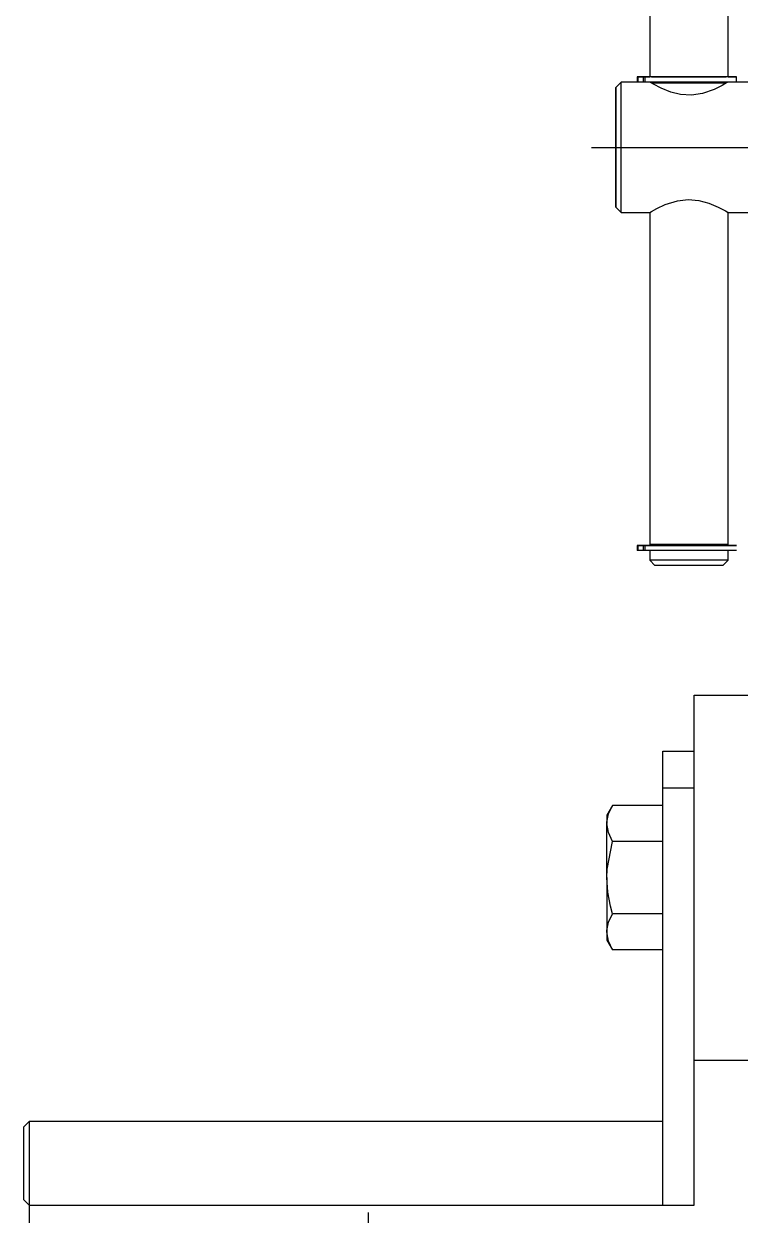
# Model space of a CAD drawing. Extents: x 4154 to 4364, y 2392 to 2546.
# Drawn here: x 4253.6 to 4264.43, y 2446.67 to 2464.67 of the extents above; entities that cross this region are included whole.
import ezdxf

# ---------------------------------------------------------------- set-up
doc = ezdxf.new("R2010")
doc.units = 0
doc.header["$LTSCALE"] = 1.5
doc.header["$MEASUREMENT"] = 0
doc.linetypes.add('CENTER', pattern=[10.16, 6.35, -1.27, 1.27, -1.27])
doc.layers.get('0').update_dxf_attribs({"color": 2})
doc.layers.add('SL', color=7, linetype='Continuous')

msp = doc.modelspace()

# ---------------------------------------------------------------- linework, layer by layer
at = {"color": 7, "linetype": 'Continuous'}
for p, q in [((4263.06337, 2472.17478), (4263.06337, 2463.86884)), ((4264.24599, 2463.86884), (4264.24599, 2472.17478)), ((4262.62974, 2463.79), (4262.5509, 2463.71116)), ((4262.98756, 2463.79), (4262.62974, 2463.79)), ((4262.62974, 2463.78911), (4262.62974, 2463.79)), ((4262.62974, 2463.76788), (4262.62974, 2463.78911)), ((4262.87276, 2463.86884), (4262.87276, 2463.79)), ((4262.87314, 2463.86884), (4262.87279, 2463.86884)), ((4262.87279, 2463.86884), (4262.87367, 2463.86884)), ((4262.87471, 2463.86884), (4262.87314, 2463.86884)), ((4262.87367, 2463.86884), (4262.87576, 2463.86884)), ((4262.87745, 2463.86884), (4262.87471, 2463.86884)), ((4262.87576, 2463.86884), (4262.87899, 2463.86884)), ((4262.88127, 2463.86884), (4262.87745, 2463.86884)), ((4262.87899, 2463.86884), (4262.88325, 2463.86884)), ((4262.96461, 2463.86884), (4262.88127, 2463.86884)), ((4262.88127, 2463.86884), (4262.88127, 2463.79)), ((4262.96461, 2463.79), (4262.88127, 2463.79)), ((4262.88325, 2463.86884), (4263.03846, 2463.86884)), ((4262.96461, 2463.86884), (4262.96461, 2463.79)), ((4262.97553, 2463.86884), (4262.96461, 2463.86884)), ((4262.979, 2463.86884), (4262.97351, 2463.86884)), ((4262.97351, 2463.86884), (4262.97822, 2463.86884)), ((4262.98474, 2463.86884), (4262.97553, 2463.86884)), ((4262.97822, 2463.86884), (4262.99242, 2463.86884)), ((4262.99385, 2463.86884), (4262.979, 2463.86884)), ((4262.99214, 2463.86884), (4262.98474, 2463.86884)), ((4262.98756, 2463.86884), (4262.98756, 2463.79)), ((4262.98767, 2463.79), (4262.98756, 2463.79)), ((4263.00461, 2463.86884), (4262.98767, 2463.86884)), ((4262.98767, 2463.86884), (4262.99966, 2463.86884)), ((4263.00461, 2463.79), (4262.98767, 2463.79)), ((4262.99763, 2463.86884), (4262.99214, 2463.86884)), ((4262.99242, 2463.86884), (4263.01393, 2463.86884)), ((4263.01581, 2463.86884), (4262.99385, 2463.86884)), ((4263.00115, 2463.86884), (4262.99763, 2463.86884)), ((4262.99966, 2463.86884), (4262.99966, 2463.86884)), ((4262.99966, 2463.86884), (4263.00218, 2463.86884)), ((4263.00268, 2463.86884), (4263.00115, 2463.86884)), ((4263.00218, 2463.86884), (4263.00268, 2463.86884)), ((4263.04977, 2463.86884), (4263.00461, 2463.86884)), ((4263.04977, 2463.79), (4263.00461, 2463.79)), ((4263.01393, 2463.86884), (4263.0395, 2463.86884)), ((4263.04153, 2463.86884), (4263.01581, 2463.86884)), ((4263.03846, 2463.86884), (4263.06337, 2463.86884)), ((4263.0395, 2463.86884), (4263.06337, 2463.86884)), ((4263.06337, 2463.86884), (4263.04153, 2463.86884)), ((4263.12127, 2463.86884), (4263.04977, 2463.86884)), ((4263.12127, 2463.79), (4263.04977, 2463.79)), ((4263.06532, 2463.78883), (4263.06337, 2463.79)), ((4263.06337, 2463.79), (4263.06337, 2463.79)), ((4263.11804, 2463.7582), (4263.06532, 2463.78883)), ((4263.09096, 2463.86884), (4263.09681, 2463.86884)), ((4263.09681, 2463.86884), (4263.12847, 2463.86884)), ((4263.21612, 2463.86884), (4263.12127, 2463.86884)), ((4263.21612, 2463.79), (4263.12127, 2463.79)), ((4263.12847, 2463.86884), (4263.18613, 2463.86884)), ((4263.18613, 2463.86884), (4263.26693, 2463.86884)), ((4263.33037, 2463.86884), (4263.21612, 2463.86884)), ((4263.33037, 2463.79), (4263.21612, 2463.79)), ((4263.26693, 2463.86884), (4263.36689, 2463.86884)), ((4263.45923, 2463.86884), (4263.33037, 2463.86884)), ((4263.45923, 2463.79), (4263.33037, 2463.79)), ((4263.36689, 2463.86884), (4263.48107, 2463.86884)), ((4263.59734, 2463.86884), (4263.45923, 2463.86884)), ((4263.59734, 2463.79), (4263.45923, 2463.79)), ((4263.48107, 2463.86884), (4263.60382, 2463.86884)), ((4263.73893, 2463.86884), (4263.59734, 2463.86884)), ((4263.73893, 2463.79), (4263.59734, 2463.79)), ((4263.60382, 2463.86884), (4263.72909, 2463.86884)), ((4263.72909, 2463.86884), (4263.85068, 2463.86884)), ((4263.87809, 2463.86884), (4263.73893, 2463.86884)), ((4263.87809, 2463.79), (4263.73893, 2463.79)), ((4263.85068, 2463.86884), (4263.96258, 2463.86884)), ((4264.009, 2463.86884), (4263.87809, 2463.86884)), ((4264.009, 2463.79), (4263.87809, 2463.79)), ((4263.96258, 2463.86884), (4264.05928, 2463.86884)), ((4264.12621, 2463.86884), (4264.009, 2463.86884)), ((4264.12621, 2463.79), (4264.009, 2463.79)), ((4264.05928, 2463.86884), (4264.13599, 2463.86884)), ((4264.22481, 2463.86884), (4264.12621, 2463.86884)), ((4264.22481, 2463.79), (4264.12621, 2463.79)), ((4264.13599, 2463.86884), (4264.18892, 2463.86884)), ((4264.18892, 2463.86884), (4264.21546, 2463.86884)), ((4264.21546, 2463.86884), (4264.21839, 2463.86884)), ((4264.24377, 2463.78869), (4264.22427, 2463.77713)), ((4264.3007, 2463.86884), (4264.22481, 2463.86884)), ((4264.3007, 2463.79), (4264.22481, 2463.79)), ((4264.24599, 2463.86884), (4264.26782, 2463.86884)), ((4264.26782, 2463.86884), (4264.33041, 2463.86884)), ((4264.35071, 2463.86884), (4264.3007, 2463.86884)), ((4264.35071, 2463.79), (4264.3007, 2463.79)), ((4264.33041, 2463.86884), (4264.36588, 2463.86884)), ((4264.37274, 2463.86884), (4264.35071, 2463.86884)), ((4264.37274, 2463.79), (4264.35071, 2463.79)), ((4264.36588, 2463.86884), (4264.37274, 2463.86884)), ((4264.37374, 2463.79), (4264.37274, 2463.79)), ((4264.37374, 2463.79), (4264.37374, 2463.86884)), ((4264.60077, 2463.79), (4264.37374, 2463.79)), ((4262.5509, 2463.70296), (4262.5509, 2463.71025)), ((4262.5509, 2463.71025), (4262.5509, 2463.68843)), ((4262.5509, 2463.66679), (4262.5509, 2463.70296)), ((4262.5509, 2463.68843), (4262.5509, 2463.6382)), ((4262.5509, 2463.6029), (4262.5509, 2463.66679)), ((4262.5509, 2463.6382), (4262.5509, 2463.56117)), ((4262.5509, 2463.51335), (4262.5509, 2463.6029)), ((4262.62974, 2463.71894), (4262.62974, 2463.76788)), ((4262.62974, 2463.64368), (4262.62974, 2463.71894)), ((4262.62974, 2463.54429), (4262.62974, 2463.64368)), ((4263.11814, 2463.77818), (4263.0833, 2463.77818)), ((4263.09124, 2463.77818), (4263.09096, 2463.77818)), ((4263.09096, 2463.77818), (4263.11789, 2463.77818)), ((4263.10931, 2463.77818), (4263.09124, 2463.77818)), ((4263.15473, 2463.77818), (4263.10931, 2463.77818)), ((4263.11789, 2463.77818), (4263.18376, 2463.77818)), ((4263.237, 2463.6967), (4263.11804, 2463.7582)), ((4263.18412, 2463.77818), (4263.11814, 2463.77818)), ((4263.22522, 2463.77818), (4263.15473, 2463.77818)), ((4263.18376, 2463.77818), (4263.27164, 2463.77818)), ((4263.2721, 2463.77818), (4263.18412, 2463.77818)), ((4263.31724, 2463.77818), (4263.22522, 2463.77818)), ((4263.37985, 2463.63942), (4263.237, 2463.6967)), ((4263.27164, 2463.77818), (4263.37744, 2463.77818)), ((4263.37797, 2463.77818), (4263.2721, 2463.77818)), ((4263.42618, 2463.77818), (4263.31724, 2463.77818)), ((4263.37744, 2463.77818), (4263.4962, 2463.77818)), ((4263.49677, 2463.77818), (4263.37797, 2463.77818)), ((4263.52759, 2463.60308), (4263.37985, 2463.63942)), ((4263.54659, 2463.77818), (4263.42618, 2463.77818)), ((4263.4962, 2463.77818), (4263.62237, 2463.77818)), ((4263.62296, 2463.77818), (4263.49677, 2463.77818)), ((4263.69618, 2463.59399), (4263.52759, 2463.60308)), ((4263.67241, 2463.77818), (4263.54659, 2463.77818)), ((4263.62237, 2463.77818), (4263.75005, 2463.77818)), ((4263.75064, 2463.77818), (4263.62296, 2463.77818)), ((4263.79734, 2463.77818), (4263.67241, 2463.77818)), ((4263.85938, 2463.61904), (4263.69618, 2463.59399)), ((4263.75005, 2463.77818), (4263.87327, 2463.77818)), ((4263.87382, 2463.77818), (4263.75064, 2463.77818)), ((4263.91512, 2463.77818), (4263.79734, 2463.77818)), ((4264.03757, 2463.68096), (4263.85938, 2463.61904)), ((4263.87327, 2463.77818), (4263.98627, 2463.77818)), ((4263.98676, 2463.77818), (4263.87382, 2463.77818)), ((4264.01984, 2463.77818), (4263.91512, 2463.77818)), ((4263.98627, 2463.77818), (4264.08376, 2463.77818)), ((4264.08417, 2463.77818), (4263.98676, 2463.77818)), ((4264.10624, 2463.77818), (4264.01984, 2463.77818)), ((4264.15636, 2463.73898), (4264.03757, 2463.68096)), ((4264.08376, 2463.77818), (4264.16119, 2463.77818)), ((4264.1615, 2463.77818), (4264.08417, 2463.77818)), ((4264.17001, 2463.77818), (4264.10624, 2463.77818)), ((4264.22427, 2463.77713), (4264.15636, 2463.73898)), ((4264.16119, 2463.77818), (4264.20655, 2463.77818)), ((4264.21513, 2463.77818), (4264.1615, 2463.77818)), ((4264.20793, 2463.77818), (4264.17001, 2463.77818)), ((4264.21839, 2463.77818), (4264.20793, 2463.77818)), ((4264.22606, 2463.77818), (4264.21513, 2463.77818)), ((4262.5509, 2463.56117), (4262.5509, 2463.45983)), ((4262.5509, 2463.40102), (4262.5509, 2463.51335)), ((4262.5509, 2463.45983), (4262.5509, 2463.33742)), ((4262.62974, 2463.42361), (4262.62974, 2463.54429)), ((4262.62974, 2463.28512), (4262.62974, 2463.42361)), ((4262.5509, 2463.26952), (4262.5509, 2463.40102)), ((4262.5509, 2463.33742), (4262.5509, 2463.19788)), ((4262.5509, 2463.12307), (4262.5509, 2463.26952)), ((4262.62974, 2463.1328), (4262.62974, 2463.28512)), ((4262.5509, 2463.19788), (4262.5509, 2463.0457)), ((4262.5509, 2462.96638), (4262.5509, 2463.12307)), ((4262.62974, 2462.97104), (4262.62974, 2463.1328)), ((4262.5509, 2463.0457), (4262.5509, 2462.88576)), ((4262.5509, 2462.80449), (4262.5509, 2462.96638)), ((4262.5509, 2462.88576), (4262.5509, 2462.72321)), ((4262.62974, 2462.80449), (4262.62974, 2462.97104)), ((4262.5509, 2462.64259), (4262.5509, 2462.80449)), ((4262.5509, 2462.72321), (4262.5509, 2462.56328)), ((4262.62974, 2462.63793), (4262.62974, 2462.80449)), ((4262.5509, 2462.4859), (4262.5509, 2462.64259)), ((4262.5509, 2462.56328), (4262.5509, 2462.41109)), ((4262.62974, 2462.47617), (4262.62974, 2462.63793)), ((4262.5509, 2462.33945), (4262.5509, 2462.4859)), ((4262.5509, 2462.41109), (4262.5509, 2462.27156)), ((4262.5509, 2462.20795), (4262.5509, 2462.33945)), ((4262.62974, 2462.32385), (4262.62974, 2462.47617)), ((4262.5509, 2462.27156), (4262.5509, 2462.14915)), ((4262.5509, 2462.09562), (4262.5509, 2462.20795)), ((4262.62974, 2462.18536), (4262.62974, 2462.32385)), ((4262.62974, 2462.06469), (4262.62974, 2462.18536)), ((4262.5509, 2462.14915), (4262.5509, 2462.0478)), ((4262.5509, 2462.00607), (4262.5509, 2462.09562)), ((4262.5509, 2462.0478), (4262.5509, 2461.97077)), ((4262.5509, 2461.94219), (4262.5509, 2462.00607)), ((4262.62974, 2461.96529), (4262.62974, 2462.06469)), ((4263.29518, 2461.93798), (4263.48157, 2461.99729)), ((4263.48157, 2461.99729), (4263.64356, 2462.01599)), ((4263.64356, 2462.01599), (4263.80708, 2462.00148)), ((4263.80708, 2462.00148), (4263.95338, 2461.96139)), ((4262.5509, 2461.97077), (4262.5509, 2461.92054)), ((4262.5509, 2461.90602), (4262.5509, 2461.94219)), ((4262.5509, 2461.92054), (4262.5509, 2461.89872)), ((4262.5509, 2461.89872), (4262.5509, 2461.90602)), ((4262.5509, 2461.89781), (4262.62974, 2461.81897)), ((4262.62974, 2461.89004), (4262.62974, 2461.96529)), ((4262.62974, 2461.84109), (4262.62974, 2461.89004)), ((4262.62974, 2461.81986), (4262.62974, 2461.84109)), ((4262.62974, 2461.81897), (4262.62974, 2461.81986)), ((4262.62974, 2461.81897), (4263.06337, 2461.81897)), ((4263.06337, 2461.81897), (4263.09083, 2461.8352)), ((4263.06337, 2461.81897), (4263.06337, 2456.80072)), ((4263.09083, 2461.8352), (4263.16781, 2461.87786)), ((4263.16781, 2461.87786), (4263.29518, 2461.93798)), ((4263.95338, 2461.96139), (4264.09484, 2461.90152)), ((4264.09484, 2461.90152), (4264.20533, 2461.84281)), ((4264.20533, 2461.84281), (4264.24576, 2461.8191)), ((4264.24576, 2461.8191), (4264.24377, 2461.82029)), ((4264.24599, 2456.80072), (4264.24599, 2461.81897)), ((4264.24599, 2461.81897), (4264.60077, 2461.81897)), ((4262.87276, 2456.78889), (4262.87276, 2456.71005)), ((4262.87314, 2456.78889), (4262.87279, 2456.78889)), ((4262.87279, 2456.78889), (4262.87367, 2456.78889)), ((4262.87471, 2456.78889), (4262.87314, 2456.78889)), ((4262.87367, 2456.78889), (4262.87576, 2456.78889)), ((4262.87745, 2456.78889), (4262.87471, 2456.78889)), ((4262.87576, 2456.78889), (4262.87899, 2456.78889)), ((4262.88127, 2456.78889), (4262.87745, 2456.78889)), ((4262.87899, 2456.78889), (4262.88325, 2456.78889)), ((4262.96461, 2456.78889), (4262.88127, 2456.78889)), ((4262.88127, 2456.78889), (4262.88127, 2456.71005)), ((4262.88325, 2456.78889), (4263.03846, 2456.78889)), ((4262.96461, 2456.78889), (4262.96461, 2456.71005)), ((4262.97553, 2456.78889), (4262.96461, 2456.78889)), ((4262.979, 2456.78889), (4262.97351, 2456.78889)), ((4262.97351, 2456.78889), (4262.97822, 2456.78889)), ((4262.98474, 2456.78889), (4262.97553, 2456.78889)), ((4262.97822, 2456.78889), (4262.99242, 2456.78889)), ((4262.99385, 2456.78889), (4262.979, 2456.78889)), ((4262.99214, 2456.78889), (4262.98474, 2456.78889)), ((4262.98756, 2456.78889), (4262.98756, 2456.71005)), ((4263.00461, 2456.78889), (4262.98767, 2456.78889)), ((4262.98767, 2456.78889), (4262.99966, 2456.78889)), ((4262.99763, 2456.78889), (4262.99214, 2456.78889)), ((4262.99242, 2456.78889), (4263.01393, 2456.78889)), ((4263.01581, 2456.78889), (4262.99385, 2456.78889)), ((4263.00115, 2456.78889), (4262.99763, 2456.78889)), ((4262.99966, 2456.78889), (4262.99966, 2456.78889)), ((4262.99966, 2456.78889), (4263.00218, 2456.78889)), ((4263.00268, 2456.78889), (4263.00115, 2456.78889)), ((4263.00218, 2456.78889), (4263.00268, 2456.78889)), ((4263.04977, 2456.78889), (4263.00461, 2456.78889)), ((4263.01393, 2456.78889), (4263.0395, 2456.78889)), ((4263.04153, 2456.78889), (4263.01581, 2456.78889)), ((4263.03846, 2456.78889), (4263.09096, 2456.78889)), ((4263.0395, 2456.78889), (4263.06522, 2456.78889)), ((4263.0671, 2456.78889), (4263.04153, 2456.78889)), ((4263.12127, 2456.78889), (4263.04977, 2456.78889)), ((4263.07726, 2456.80072), (4263.06337, 2456.80072)), ((4263.06337, 2456.80072), (4263.06337, 2456.80072)), ((4263.06522, 2456.78889), (4263.08718, 2456.78889)), ((4263.09096, 2456.78889), (4263.06591, 2456.78889)), ((4263.06591, 2456.78889), (4263.09096, 2456.78889)), ((4263.08862, 2456.78889), (4263.0671, 2456.78889)), ((4263.11814, 2456.80072), (4263.07726, 2456.80072)), ((4263.08718, 2456.78889), (4263.09096, 2456.78889)), ((4263.08718, 2456.78889), (4263.08718, 2456.78889)), ((4263.09096, 2456.78889), (4263.08862, 2456.78889)), ((4263.09096, 2456.80072), (4263.09096, 2456.78889)), ((4263.09096, 2456.78889), (4263.09681, 2456.78889)), ((4263.09681, 2456.78889), (4263.12847, 2456.78889)), ((4263.18412, 2456.80072), (4263.11814, 2456.80072)), ((4263.21612, 2456.78889), (4263.12127, 2456.78889)), ((4263.12847, 2456.78889), (4263.18613, 2456.78889)), ((4263.2721, 2456.80072), (4263.18412, 2456.80072)), ((4263.18613, 2456.78889), (4263.26693, 2456.78889)), ((4263.33037, 2456.78889), (4263.21612, 2456.78889)), ((4263.26693, 2456.78889), (4263.36689, 2456.78889)), ((4263.37797, 2456.80072), (4263.2721, 2456.80072)), ((4263.45923, 2456.78889), (4263.33037, 2456.78889)), ((4263.36689, 2456.78889), (4263.48107, 2456.78889)), ((4263.49677, 2456.80072), (4263.37797, 2456.80072)), ((4263.59734, 2456.78889), (4263.45923, 2456.78889)), ((4263.48107, 2456.78889), (4263.60382, 2456.78889)), ((4263.62296, 2456.80072), (4263.49677, 2456.80072)), ((4263.73893, 2456.78889), (4263.59734, 2456.78889)), ((4263.60382, 2456.78889), (4263.72909, 2456.78889)), ((4263.75064, 2456.80072), (4263.62296, 2456.80072)), ((4263.72909, 2456.78889), (4263.85068, 2456.78889)), ((4263.87809, 2456.78889), (4263.73893, 2456.78889)), ((4263.87382, 2456.80072), (4263.75064, 2456.80072)), ((4263.85068, 2456.78889), (4263.96258, 2456.78889)), ((4263.98676, 2456.80072), (4263.87382, 2456.80072)), ((4264.009, 2456.78889), (4263.87809, 2456.78889)), ((4263.96258, 2456.78889), (4264.05928, 2456.78889)), ((4264.08417, 2456.80072), (4263.98676, 2456.80072)), ((4264.12621, 2456.78889), (4264.009, 2456.78889)), ((4264.05928, 2456.78889), (4264.13599, 2456.78889)), ((4264.1615, 2456.80072), (4264.08417, 2456.80072)), ((4264.22481, 2456.78889), (4264.12621, 2456.78889)), ((4264.13599, 2456.78889), (4264.18892, 2456.78889)), ((4264.21513, 2456.80072), (4264.1615, 2456.80072)), ((4264.18892, 2456.78889), (4264.21546, 2456.78889)), ((4264.24255, 2456.80072), (4264.21513, 2456.80072)), ((4264.21546, 2456.78889), (4264.21839, 2456.78889)), ((4264.21839, 2456.78889), (4264.21839, 2456.80072)), ((4264.21839, 2456.78889), (4264.26782, 2456.78889)), ((4264.3007, 2456.78889), (4264.22481, 2456.78889)), ((4264.24599, 2456.80072), (4264.24255, 2456.80072)), ((4264.26782, 2456.78889), (4264.33041, 2456.78889)), ((4264.35071, 2456.78889), (4264.3007, 2456.78889)), ((4264.33041, 2456.78889), (4264.36588, 2456.78889)), ((4264.37274, 2456.78889), (4264.35071, 2456.78889)), ((4264.36588, 2456.78889), (4264.37274, 2456.78889)), ((4262.88127, 2456.71005), (4262.87276, 2456.71005)), ((4262.96461, 2456.71005), (4262.88127, 2456.71005)), ((4262.98756, 2456.71005), (4262.96461, 2456.71005)), ((4262.98767, 2456.71005), (4262.98756, 2456.71005)), ((4263.00461, 2456.71005), (4262.98767, 2456.71005)), ((4263.04977, 2456.71005), (4263.00461, 2456.71005)), ((4263.12127, 2456.71005), (4263.04977, 2456.71005)), ((4263.06337, 2456.71005), (4263.06337, 2456.56419)), ((4263.21612, 2456.71005), (4263.12127, 2456.71005)), ((4263.33037, 2456.71005), (4263.21612, 2456.71005)), ((4263.45923, 2456.71005), (4263.33037, 2456.71005)), ((4263.59734, 2456.71005), (4263.45923, 2456.71005)), ((4263.73893, 2456.71005), (4263.59734, 2456.71005)), ((4263.87809, 2456.71005), (4263.73893, 2456.71005)), ((4264.009, 2456.71005), (4263.87809, 2456.71005)), ((4264.12621, 2456.71005), (4264.009, 2456.71005)), ((4264.22481, 2456.71005), (4264.12621, 2456.71005)), ((4264.3007, 2456.71005), (4264.22481, 2456.71005)), ((4264.24599, 2456.56419), (4264.24599, 2456.71005)), ((4264.35071, 2456.71005), (4264.3007, 2456.71005)), ((4264.37274, 2456.71005), (4264.35071, 2456.71005)), ((4264.37374, 2456.71005), (4264.37274, 2456.71005)), ((4263.06337, 2456.56419), (4263.14221, 2456.48535)), ((4263.07726, 2456.56419), (4263.06337, 2456.56419)), ((4263.06337, 2456.56419), (4263.06337, 2456.56419)), ((4263.11814, 2456.56419), (4263.07726, 2456.56419)), ((4263.18412, 2456.56419), (4263.11814, 2456.56419)), ((4263.14328, 2456.48535), (4263.14221, 2456.48535)), ((4263.16471, 2456.48535), (4263.14328, 2456.48535)), ((4263.21255, 2456.48535), (4263.16471, 2456.48535)), ((4263.2721, 2456.56419), (4263.18412, 2456.56419)), ((4263.28422, 2456.48535), (4263.21255, 2456.48535)), ((4263.37797, 2456.56419), (4263.2721, 2456.56419)), ((4263.37587, 2456.48535), (4263.28422, 2456.48535)), ((4263.48255, 2456.48535), (4263.37587, 2456.48535)), ((4263.49677, 2456.56419), (4263.37797, 2456.56419)), ((4263.5985, 2456.48535), (4263.48255, 2456.48535)), ((4263.62296, 2456.56419), (4263.49677, 2456.56419)), ((4263.71749, 2456.48535), (4263.5985, 2456.48535)), ((4263.75064, 2456.56419), (4263.62296, 2456.56419)), ((4263.83309, 2456.48535), (4263.71749, 2456.48535)), ((4263.87382, 2456.56419), (4263.75064, 2456.56419)), ((4263.93907, 2456.48535), (4263.83309, 2456.48535)), ((4263.98676, 2456.56419), (4263.87382, 2456.56419)), ((4264.02972, 2456.48535), (4263.93907, 2456.48535)), ((4264.08417, 2456.56419), (4263.98676, 2456.56419)), ((4264.10015, 2456.48535), (4264.02972, 2456.48535)), ((4264.1615, 2456.56419), (4264.08417, 2456.56419)), ((4264.14657, 2456.48535), (4264.10015, 2456.48535)), ((4264.16646, 2456.48535), (4264.14657, 2456.48535)), ((4264.21513, 2456.56419), (4264.1615, 2456.56419)), ((4264.16715, 2456.48535), (4264.16646, 2456.48535)), ((4264.16715, 2456.48535), (4264.24599, 2456.56419)), ((4264.24255, 2456.56419), (4264.21513, 2456.56419)), ((4264.24599, 2456.56419), (4264.24255, 2456.56419)), ((4263.73583, 2454.52614), (4265.31265, 2454.52614)), ((4263.73583, 2449.00725), (4263.73583, 2454.52614)), ((4263.26278, 2453.1258), (4263.26278, 2453.67769)), ((4263.26278, 2453.67769), (4263.73583, 2453.67769)), ((4263.26278, 2447.05502), (4263.26278, 2453.1258)), ((4263.26278, 2453.1258), (4263.73583, 2453.1258)), ((4262.49973, 2452.85915), (4262.41523, 2452.71279)), ((4262.44082, 2452.73251), (4262.49973, 2452.85915)), ((4263.26278, 2452.85915), (4262.49973, 2452.85915)), ((4262.41523, 2452.71279), (4262.41523, 2452.58604)), ((4262.41569, 2452.60546), (4262.44082, 2452.73251)), ((4262.41523, 2452.58604), (4262.41569, 2452.60546)), ((4262.41523, 2451.7667), (4262.41523, 2452.58604)), ((4262.43843, 2452.44673), (4262.41523, 2452.58604)), ((4262.49973, 2452.31293), (4262.43843, 2452.44673)), ((4262.42026, 2451.89529), (4262.49973, 2452.31293)), ((4263.26278, 2452.31293), (4262.49973, 2452.31293)), ((4262.41523, 2451.7667), (4262.42026, 2451.89529)), ((4262.41523, 2451.7667), (4262.41523, 2450.94735)), ((4262.42975, 2451.54715), (4262.41523, 2451.7667)), ((4262.46972, 2451.33372), (4262.42975, 2451.54715)), ((4262.44082, 2451.09382), (4262.49973, 2451.22047)), ((4262.49973, 2451.22047), (4262.46972, 2451.33372)), ((4263.26278, 2451.22047), (4262.49973, 2451.22047)), ((4262.41569, 2450.96678), (4262.44082, 2451.09382)), ((4262.41523, 2450.94735), (4262.41569, 2450.96678)), ((4262.41523, 2450.94735), (4262.41523, 2450.8206)), ((4262.43843, 2450.80805), (4262.41523, 2450.94735)), ((4262.41523, 2450.8206), (4262.49973, 2450.67424)), ((4262.49973, 2450.67424), (4262.43843, 2450.80805)), ((4263.26278, 2450.67424), (4262.49973, 2450.67424)), ((4263.73583, 2449.00725), (4265.31265, 2449.00725)), ((4263.73583, 2446.8185), (4263.73583, 2449.00725)), ((4253.68355, 2448.07996), (4253.60471, 2448.00112)), ((4253.60471, 2447.44923), (4253.60471, 2448.00112)), ((4262.47436, 2448.07996), (4253.68355, 2448.07996)), ((4253.68355, 2448.07996), (4253.68355, 2447.44923)), ((4263.26278, 2448.07996), (4262.47436, 2448.07996)), ((4253.60471, 2446.89734), (4253.60471, 2447.44923)), ((4253.68355, 2447.44923), (4253.68355, 2446.8185)), ((4263.26278, 2446.8185), (4263.26278, 2447.05502)), ((4253.60471, 2446.89734), (4253.68355, 2446.8185)), ((4253.68355, 2446.85712), (4253.68355, 2430.47953)), ((4253.68355, 2446.8185), (4262.47436, 2446.8185)), ((4262.47436, 2446.8185), (4263.61756, 2446.8185)), ((4263.26278, 2446.8185), (4263.73583, 2446.8185))]:
    msp.add_line(p, q, dxfattribs=at)
at = {"layer": 'SL', "color": 1, "linetype": 'CENTER', "ltscale": 0.7}
for p, q in [((4262.18173, 2462.80449), (4279.26328, 2462.80449)), ((4258.80824, 2446.70732), (4258.80824, 2413.20128))]:
    msp.add_line(p, q, dxfattribs=at)

doc.saveas('drawing.dxf')
